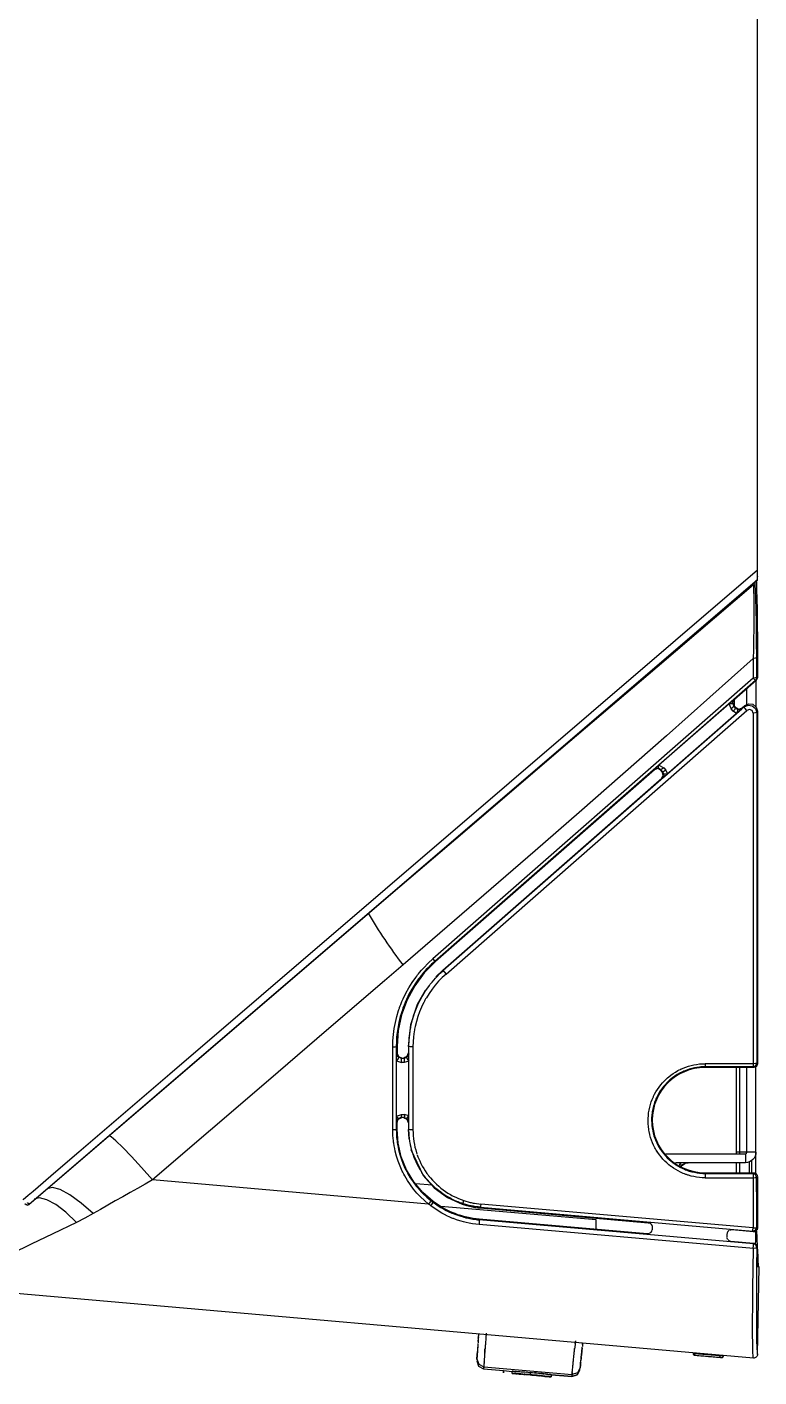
# Model space of a CAD drawing. Header units: millimetres. Extents: x 1291 to 5660, y 748 to 2981.
# Drawn here: x 2654.5 to 2752.3, y 1745.2 to 1925.6 of the extents above; entities that cross this region are included whole.
import ezdxf

# ---------------------------------------------------------------- set-up
doc = ezdxf.new("R2010")
doc.units = ezdxf.units.MM

msp = doc.modelspace()

# ---------------------------------------------------------------- linework, layer by layer
for p, q in [((2751.91, 1775.24), (2749.3, 1775.24)), ((2720.15, 1745.6), (2720.03, 1745.61))]:
    msp.add_line(p, q)
for points in [[(2752.12, 1851.75), (2752.12, 1851.75), (2752.13, 1851.75), (2752.13, 1997.82), (2752.12, 1997.83), (2752.11, 1997.84), (2744.31, 2011.36), (2744.26, 2011.45), (2744.2, 2011.54), (2744.15, 2011.63), (2744.14, 2011.65), (2744.12, 2011.68), (2744.12, 2011.7), (2744.1, 2011.72), (2744.05, 2011.81), (2744, 2011.89), (2743.98, 2011.93), (2743.95, 2011.97), (2743.94, 2011.99)], [(2654.05, 1768.87), (2653.97, 1768.94), (2654.63, 1769.49), (2655.28, 1770.05), (2658.32, 1772.66), (2661.37, 1775.28), (2673.57, 1785.73), (2685.76, 1796.18), (2718.94, 1824.62), (2752.11, 1853.06)], [(2654.53, 1768.18), (2654.71, 1768.25), (2703.42, 1810), (2752.13, 1851.75)], [(2752.12, 1851.75), (2729, 1831.92), (2705.87, 1812.1), (2680.3, 1790.18), (2654.74, 1768.27), (2654.73, 1768.26), (2654.71, 1768.25)], [(2752.11, 1838.64), (2752.02, 1838.68), (2752.02, 1842.08), (2752.01, 1842.83), (2752.01, 1843.57), (2752, 1844.29), (2752, 1845.01), (2751.99, 1845.71), (2751.98, 1845.89), (2751.98, 1846.06), (2751.98, 1846.15), (2751.98, 1846.24), (2751.98, 1846.32), (2751.98, 1846.41), (2751.97, 1846.75), (2751.96, 1847.08), (2751.95, 1847.73), (2751.93, 1848.36), (2751.92, 1848.66), (2751.91, 1848.96), (2751.9, 1849.25), (2751.89, 1849.54), (2751.89, 1849.68), (2751.87, 1849.95), (2751.86, 1850.08), (2751.85, 1850.34), (2751.84, 1850.59), (2751.83, 1850.82), (2751.81, 1851.04), (2751.8, 1851.26), (2751.78, 1851.46)], [(2751.91, 1851.55), (2752.12, 1851.73), (2752.13, 1851.73)], [(2752.13, 1851.74), (2751.96, 1851.59)], [(2752.11, 1852.2), (2752.12, 1852.15)], [(2752.02, 1841.32), (2751.87, 1841.27), (2751.55, 1841.24), (2751.55, 1838.6), (2708.7, 1801.07), (2708.9, 1800.87), (2709, 1800.78), (2751.84, 1838.31), (2751.97, 1838.47), (2752.02, 1838.68), (2751.87, 1838.62), (2751.55, 1838.6), (2751.75, 1838.39), (2751.84, 1838.31), (2751.94, 1838.26)], [(2750.71, 1835.11), (2750.71, 1837.18)], [(2751.91, 1838.24), (2751.91, 1834.8)], [(2748.96, 1835.74), (2748.33, 1835.18), (2738.94, 1826.97), (2738.35, 1826.45)], [(2749.21, 1834.67), (2749.2, 1834.6), (2749.46, 1834.44), (2749.44, 1834.24), (2749.32, 1833.87), (2748.86, 1834.19), (2748.6, 1834.48), (2748.33, 1835.19), (2748.65, 1835.22), (2748.79, 1835.28), (2748.8, 1835.4), (2748.8, 1835.42)], [(2749.01, 1834.89), (2748.95, 1834.89), (2748.79, 1835.28)], [(2748.8, 1835.43), (2748.81, 1835.47), (2748.82, 1835.51), (2748.83, 1835.53), (2748.83, 1835.54), (2748.84, 1835.55), (2748.87, 1835.61), (2748.89, 1835.66), (2748.93, 1835.7), (2748.96, 1835.75), (2749.06, 1835.74)], [(2748.99, 1835.66), (2748.99, 1834.92)], [(2750.43, 1834.94), (2750.34, 1834.75), (2710.12, 1799.51), (2710.22, 1799.35), (2710.48, 1799.05), (2750.71, 1834.29)], [(2739.43, 1825.21), (2740.11, 1825.8), (2749.32, 1833.87), (2750.05, 1834.51), (2750.04, 1834.5), (2750.03, 1834.49)], [(2751.55, 1833.91), (2751.55, 1787.06), (2745.12, 1787.06), (2745.11, 1786.77), (2745.08, 1786.65), (2745.08, 1786.55)], [(2748.86, 1834.19), (2749.12, 1834.45), (2749.2, 1834.6), (2748.95, 1834.89), (2748.86, 1834.74), (2748.6, 1834.48)], [(2749.55, 1834.41), (2749.53, 1834.41), (2749.52, 1834.42), (2749.51, 1834.42), (2749.48, 1834.42), (2749.46, 1834.44)], [(2749.61, 1834.4), (2749.56, 1834.41)], [(2749.87, 1834.42), (2749.85, 1834.41), (2749.83, 1834.41), (2749.82, 1834.41), (2749.74, 1834.4), (2749.72, 1834.4), (2749.65, 1834.4), (2749.63, 1834.4)], [(2750.01, 1834.49), (2750, 1834.48), (2749.94, 1834.45), (2749.92, 1834.44)], [(2750.06, 1834.61), (2750.05, 1834.51)], [(2752.11, 1834.2), (2752.02, 1834), (2752.02, 1787.15), (2751.87, 1787.09), (2751.55, 1787.06)], [(2709.14, 1798.69), (2710.06, 1799.58), (2739.33, 1825.21), (2739.53, 1825.62), (2739.39, 1826.06), (2739.19, 1826.29), (2738.78, 1826.5), (2738.35, 1826.35), (2709.06, 1800.71), (2707.56, 1799.19), (2706.29, 1797.48), (2705.27, 1795.6), (2704.53, 1793.6), (2704.08, 1791.51), (2703.93, 1789.38), (2703.93, 1788.45), (2704.11, 1788.03), (2704.53, 1787.85), (2704.5, 1787.81), (2704.13, 1787.93), (2704.07, 1787.76), (2703.86, 1787.45), (2704.53, 1787.22), (2704.52, 1787.62), (2704.5, 1787.81), (2704.87, 1787.81), (2704.89, 1787.62), (2704.9, 1787.22)], [(2738.35, 1826.35), (2738.35, 1826.45), (2738.4, 1826.48), (2738.42, 1826.5), (2738.5, 1826.53), (2738.56, 1826.55), (2738.57, 1826.56), (2738.8, 1826.57), (2738.83, 1826.56), (2738.89, 1826.69), (2738.94, 1826.97), (2739.6, 1826.61), (2739.86, 1826.31), (2740.11, 1825.8), (2739.76, 1825.76), (2739.59, 1825.79), (2739.59, 1825.76), (2739.6, 1825.74)], [(2738.58, 1826.56), (2738.6, 1826.56), (2738.62, 1826.56), (2738.65, 1826.57)], [(2739.6, 1826.61), (2739.34, 1826.41), (2739.19, 1826.36), (2738.83, 1826.56)], [(2739.86, 1826.31), (2739.6, 1826.11), (2739.45, 1826.06), (2739.19, 1826.36), (2739.19, 1826.29)], [(2739.59, 1825.79), (2739.45, 1826.06), (2739.39, 1826.07)], [(2739.52, 1825.34), (2739.51, 1825.31), (2739.49, 1825.28), (2739.47, 1825.25), (2739.45, 1825.23), (2739.43, 1825.21), (2739.33, 1825.21)], [(2739.56, 1825.4), (2739.55, 1825.39), (2739.54, 1825.37)], [(2739.6, 1825.72), (2739.6, 1825.7), (2739.59, 1825.53), (2739.59, 1825.51), (2739.58, 1825.47), (2739.57, 1825.44)], [(2739.6, 1825.6), (2739.6, 1825.57)], [(2705.31, 1772.5), (2705.35, 1772.42), (2705.52, 1772.13), (2705.7, 1771.83), (2706.08, 1771.27), (2706.49, 1770.72), (2706.71, 1770.46), (2706.93, 1770.2), (2707.17, 1769.95), (2707.4, 1769.7), (2707.9, 1769.23), (2708.43, 1768.79), (2708.36, 1768.62), (2708.14, 1768.31), (2707.6, 1768.77), (2707.08, 1769.26), (2706.6, 1769.78), (2706.14, 1770.31), (2705.72, 1770.88), (2705.32, 1771.46), (2705.14, 1771.76), (2704.96, 1772.07), (2704.83, 1772.31), (2704.79, 1772.39), (2704.71, 1772.55), (2704.63, 1772.71), (2704.34, 1773.36), (2704.08, 1774.02), (2703.87, 1774.69), (2703.69, 1775.37), (2703.62, 1775.72), (2703.55, 1776.07), (2703.49, 1776.43), (2703.47, 1776.6), (2703.45, 1776.78), (2703.39, 1777.49), (2703.37, 1778.21), (2703.37, 1789.3), (2703.39, 1790.13), (2703.46, 1790.95), (2703.57, 1791.77), (2703.72, 1792.58), (2703.91, 1793.39), (2704.15, 1794.19), (2704.18, 1794.29), (2704.21, 1794.38), (2704.25, 1794.48), (2704.28, 1794.58), (2704.36, 1794.78), (2704.43, 1794.97), (2704.59, 1795.36), (2704.75, 1795.74), (2705.11, 1796.49), (2705.51, 1797.21), (2705.95, 1797.92), (2706.43, 1798.6), (2706.56, 1798.77), (2706.68, 1798.94), (2706.75, 1799.02), (2706.82, 1799.1), (2706.95, 1799.26), (2707.22, 1799.59), (2707.5, 1799.9), (2708.09, 1800.5), (2708.7, 1801.07)], [(2708.99, 1800.78), (2708.98, 1800.77), (2708.97, 1800.76), (2708.97, 1800.75), (2708.94, 1800.73), (2708.92, 1800.72), (2708.89, 1800.68), (2708.85, 1800.65), (2708.77, 1800.58), (2708.7, 1800.51), (2708.55, 1800.37), (2708.4, 1800.23), (2708.12, 1799.94), (2707.84, 1799.65), (2707.57, 1799.34), (2707.3, 1799.04), (2707.24, 1798.95), (2707.18, 1798.87), (2707.11, 1798.8), (2707.05, 1798.72), (2706.93, 1798.55), (2706.8, 1798.39), (2706.34, 1797.73), (2705.92, 1797.05), (2705.53, 1796.35), (2705.18, 1795.63), (2705.02, 1795.26), (2704.87, 1794.89), (2704.8, 1794.7), (2704.73, 1794.51), (2704.6, 1794.13), (2704.48, 1793.75), (2704.37, 1793.36), (2704.26, 1792.97), (2704.17, 1792.57), (2704.02, 1791.78), (2703.92, 1790.99), (2703.88, 1790.59), (2703.86, 1790.19), (2703.84, 1789.99), (2703.84, 1789.78), (2703.83, 1789.59), (2703.83, 1778.12), (2703.84, 1778.04), (2703.84, 1777.95), (2703.84, 1777.78), (2703.86, 1777.61), (2703.88, 1777.27), (2703.91, 1776.93), (2703.93, 1776.76), (2703.96, 1776.59), (2703.97, 1776.5), (2703.98, 1776.42), (2703.99, 1776.33), (2704.01, 1776.25), (2704.07, 1775.91), (2704.15, 1775.58), (2704.31, 1774.92), (2704.52, 1774.28), (2704.76, 1773.65), (2705.04, 1773.03), (2705.11, 1772.88), (2705.19, 1772.72), (2705.23, 1772.65), (2705.27, 1772.57)], [(2709, 1800.78), (2709.06, 1800.71)], [(2712.68, 1768.38), (2712.66, 1768.39), (2712.64, 1768.39), (2712.63, 1768.4), (2712.58, 1768.41), (2712.53, 1768.43), (2712.39, 1768.48), (2712.29, 1768.52), (2712.1, 1768.59), (2711.91, 1768.67), (2711.54, 1768.84), (2711.17, 1769.02), (2710.99, 1769.12), (2710.81, 1769.22), (2710.72, 1769.27), (2710.45, 1769.43), (2710.11, 1769.65), (2709.78, 1769.89), (2709.46, 1770.13), (2709.14, 1770.39), (2708.84, 1770.67), (2708.55, 1770.95), (2708.27, 1771.24), (2708, 1771.55), (2707.93, 1771.63), (2707.87, 1771.7), (2707.8, 1771.79), (2707.62, 1772.03), (2707.49, 1772.19), (2707.26, 1772.53), (2707.05, 1772.87), (2706.84, 1773.22), (2706.66, 1773.57), (2706.48, 1773.94), (2706.32, 1774.31), (2706.24, 1774.5), (2706.17, 1774.69), (2706.1, 1774.88), (2706.07, 1774.98), (2706.04, 1775.08), (2705.92, 1775.47), (2705.81, 1775.86), (2705.75, 1776.16), (2705.73, 1776.26), (2705.69, 1776.47), (2705.66, 1776.67), (2705.6, 1777.07), (2705.56, 1777.47), (2705.54, 1777.68), (2705.54, 1777.88), (2705.53, 1777.98), (2705.52, 1789.56), (2705.53, 1789.65), (2705.53, 1789.74), (2705.54, 1789.92), (2705.54, 1790.1), (2705.57, 1790.46), (2705.6, 1790.8), (2705.64, 1791.16), (2705.7, 1791.52), (2705.73, 1791.69), (2705.76, 1791.87), (2705.79, 1792.05), (2705.83, 1792.22), (2705.99, 1792.91), (2706.2, 1793.6), (2706.44, 1794.26), (2706.71, 1794.92), (2706.86, 1795.24), (2707.02, 1795.56), (2707.19, 1795.88), (2707.28, 1796.03), (2707.37, 1796.19), (2707.75, 1796.8), (2708.17, 1797.39), (2708.27, 1797.53), (2708.38, 1797.68), (2708.5, 1797.82), (2708.61, 1797.96), (2708.84, 1798.23), (2709.08, 1798.5), (2709.33, 1798.77), (2709.58, 1799.02), (2709.71, 1799.15), (2709.85, 1799.27), (2709.92, 1799.33), (2710.05, 1799.45), (2710.07, 1799.47), (2710.08, 1799.48), (2710.09, 1799.49)], [(2710.48, 1799.05), (2709.97, 1798.58), (2709.49, 1798.08), (2709.03, 1797.56), (2708.61, 1797.02), (2708.21, 1796.45), (2707.85, 1795.87), (2707.76, 1795.72), (2707.67, 1795.57), (2707.59, 1795.41), (2707.51, 1795.26), (2707.35, 1794.95), (2707.21, 1794.64), (2706.94, 1794.01), (2706.71, 1793.36), (2706.52, 1792.71), (2706.35, 1792.04), (2706.32, 1791.87), (2706.28, 1791.7), (2706.25, 1791.53), (2706.23, 1791.35), (2706.17, 1791.02), (2706.13, 1790.68), (2706.08, 1789.99), (2706.06, 1789.3), (2706.06, 1778.21), (2706.07, 1777.82), (2706.09, 1777.43), (2706.13, 1777.05), (2706.18, 1776.67), (2706.25, 1776.29), (2706.33, 1775.91), (2706.43, 1775.54), (2706.54, 1775.16), (2706.57, 1775.07), (2706.6, 1774.98)], [(2710.12, 1799.51), (2710.06, 1799.58)], [(2707.68, 1796.85), (2706.64, 1794.98), (2705.74, 1792.25), (2705.44, 1789.38)], [(2703.37, 1789.3), (2703.69, 1789.33), (2703.83, 1789.38), (2703.93, 1789.38)], [(2703.86, 1788.38), (2703.93, 1788.45)], [(2703.86, 1788.36), (2703.86, 1788.35)], [(2703.86, 1788.34), (2703.87, 1788.33), (2703.87, 1788.3), (2703.88, 1788.27), (2703.89, 1788.24)], [(2703.91, 1788.19), (2703.93, 1788.16), (2703.94, 1788.13), (2703.96, 1788.1), (2703.97, 1788.09), (2703.98, 1788.08)], [(2704, 1788.05), (2704.03, 1788.02), (2704.07, 1787.98), (2704.09, 1787.96)], [(2705.44, 1788.46), (2705.26, 1788.03), (2704.83, 1787.85), (2704.87, 1787.81), (2705.2, 1787.91), (2705.29, 1787.74), (2705.5, 1787.4), (2704.9, 1787.22), (2704.53, 1787.22)], [(2706.06, 1789.3), (2705.69, 1789.32), (2705.52, 1789.38), (2705.43, 1789.38)], [(2704.1, 1787.95), (2704.11, 1787.95)], [(2738.74, 1775.28), (2738.59, 1775.52), (2738.49, 1775.67), (2738.4, 1775.84), (2738.24, 1776.17), (2738.09, 1776.51), (2737.95, 1776.85), (2737.83, 1777.2), (2737.78, 1777.38), (2737.73, 1777.56), (2737.71, 1777.65), (2737.69, 1777.74), (2737.67, 1777.83), (2737.65, 1777.92), (2737.59, 1778.29), (2737.54, 1778.66), (2737.51, 1779.02), (2737.5, 1779.39), (2737.51, 1779.76), (2737.53, 1780.13), (2737.54, 1780.23), (2737.55, 1780.32), (2737.56, 1780.41), (2737.57, 1780.51), (2737.6, 1780.69), (2737.63, 1780.87), (2737.71, 1781.24), (2737.81, 1781.6), (2737.92, 1781.95), (2738.05, 1782.3), (2738.13, 1782.47), (2738.2, 1782.64), (2738.24, 1782.73), (2738.28, 1782.81), (2738.33, 1782.9), (2738.37, 1782.98), (2738.55, 1783.31), (2738.75, 1783.63), (2738.96, 1783.93), (2739.19, 1784.23), (2739.43, 1784.52), (2739.69, 1784.79), (2739.96, 1785.06), (2740.1, 1785.18), (2740.25, 1785.3), (2740.54, 1785.54), (2740.85, 1785.75), (2741.16, 1785.95), (2741.49, 1786.15), (2741.66, 1786.23), (2741.83, 1786.31), (2741.92, 1786.36), (2742, 1786.4), (2742.09, 1786.44), (2742.18, 1786.47), (2742.53, 1786.61), (2742.88, 1786.73), (2743.25, 1786.83), (2743.61, 1786.91), (2743.98, 1786.98), (2744.36, 1787.03), (2744.55, 1787.04), (2744.74, 1787.05), (2744.93, 1787.06), (2745.12, 1787.06)], [(2751.56, 1787.06), (2751.54, 1786.77), (2751.52, 1786.65), (2744.82, 1786.64), (2744.73, 1786.64), (2744.56, 1786.63), (2744.38, 1786.61), (2744.02, 1786.57), (2743.68, 1786.51), (2743.33, 1786.43), (2743, 1786.34), (2742.66, 1786.22), (2742.33, 1786.09), (2742.25, 1786.06), (2742.17, 1786.02), (2742.09, 1785.99), (2742.01, 1785.95), (2741.69, 1785.79), (2741.39, 1785.61), (2741.09, 1785.42), (2740.81, 1785.22), (2740.53, 1785), (2740.4, 1784.89), (2740.26, 1784.77), (2740.2, 1784.71), (2740.01, 1784.52), (2739.77, 1784.26), (2739.54, 1784), (2739.33, 1783.72), (2739.13, 1783.43), (2738.95, 1783.13), (2738.78, 1782.83), (2738.66, 1782.59), (2738.62, 1782.51), (2738.55, 1782.35), (2738.48, 1782.19), (2738.36, 1781.86), (2738.25, 1781.53), (2738.17, 1781.2), (2738.09, 1780.86), (2738.06, 1780.69), (2738.04, 1780.52), (2738.02, 1780.43), (2738, 1780.17), (2737.97, 1779.82), (2737.96, 1779.48), (2737.98, 1779.13), (2738.01, 1778.79), (2738.05, 1778.45), (2738.11, 1778.11), (2738.13, 1778.02), (2738.17, 1777.85), (2738.23, 1777.6), (2738.28, 1777.43), (2738.39, 1777.1), (2738.52, 1776.78), (2738.66, 1776.47), (2738.82, 1776.16), (2738.9, 1776.01), (2738.99, 1775.86)], [(2744.95, 1786.65), (2744.91, 1786.64)], [(2749.71, 1786.55), (2749.71, 1775.24), (2749.71, 1775.14), (2749.7, 1775.04)], [(2750.71, 1775.24), (2750.71, 1786.55)], [(2751.62, 1786.55), (2751.52, 1786.65), (2751.87, 1786.79), (2752.02, 1787.14)], [(2751.91, 1772.39), (2751.91, 1786.65)], [(2752.02, 1787.15), (2752.11, 1787.05)], [(2739.76, 1784.86), (2739.82, 1784.92)], [(2740.13, 1784.65), (2740.07, 1784.58)], [(2738.74, 1782.75), (2738.7, 1782.67)], [(2704.51, 1780.28), (2704.49, 1780), (2704.48, 1779.87), (2704.12, 1779.76), (2704.04, 1779.85), (2703.86, 1780.07), (2704.51, 1780.28), (2704.92, 1780.28)], [(2703.87, 1779.34), (2703.86, 1779.32)], [(2703.86, 1779.29), (2703.93, 1779.22)], [(2703.91, 1779.5), (2703.87, 1779.38), (2703.87, 1779.35)], [(2703.9, 1779.47), (2703.89, 1779.44), (2703.88, 1779.41)], [(2737.54, 1764.34), (2737.51, 1764.33), (2737.48, 1764.33), (2737.42, 1764.32), (2737.36, 1764.33), (2714.93, 1766.29), (2714.51, 1766.33), (2714.09, 1766.39), (2713.69, 1766.46), (2713.28, 1766.55), (2712.88, 1766.65), (2712.48, 1766.76), (2712.28, 1766.83), (2712.08, 1766.89), (2711.98, 1766.92), (2711.88, 1766.96), (2711.79, 1766.99), (2711.69, 1767.03), (2711.3, 1767.19), (2710.92, 1767.35), (2710.73, 1767.44), (2710.55, 1767.53), (2710.46, 1767.58), (2710.36, 1767.63), (2710.27, 1767.68), (2710.18, 1767.73), (2709.47, 1768.15), (2708.78, 1768.63), (2707.38, 1769.86), (2706.18, 1771.29), (2705.21, 1772.88), (2704.5, 1774.61), (2704.08, 1776.43), (2703.93, 1778.29), (2703.93, 1779.22), (2704.1, 1779.65), (2704.52, 1779.82)], [(2703.98, 1779.62), (2703.96, 1779.59), (2703.94, 1779.56), (2703.93, 1779.53)], [(2704.12, 1779.76), (2704.11, 1779.74), (2704.09, 1779.73), (2704.08, 1779.72), (2704.06, 1779.7), (2704.03, 1779.68), (2704, 1779.65)], [(2704.84, 1779.82), (2704.89, 1779.87), (2705.21, 1779.78), (2705.32, 1779.87), (2705.5, 1780.12), (2704.92, 1780.28), (2704.91, 1780), (2704.89, 1779.87), (2704.48, 1779.87), (2704.53, 1779.82)], [(2704.84, 1779.82), (2705.26, 1779.64), (2705.44, 1779.22)], [(2705.24, 1779.75), (2705.21, 1779.78)], [(2705.38, 1779.62), (2705.37, 1779.63), (2705.35, 1779.65), (2705.34, 1779.67), (2705.32, 1779.68), (2705.31, 1779.7), (2705.3, 1779.7), (2705.29, 1779.72)], [(2705.47, 1779.46), (2705.46, 1779.48), (2705.44, 1779.51), (2705.43, 1779.54), (2705.41, 1779.57), (2705.39, 1779.61)], [(2705.5, 1779.29), (2705.43, 1779.22)], [(2705.5, 1779.34), (2705.5, 1779.35), (2705.49, 1779.39), (2705.48, 1779.41), (2705.48, 1779.43)], [(2738.02, 1780.34), (2738.01, 1780.26)], [(2703.93, 1778.29), (2703.83, 1778.29), (2703.69, 1778.24), (2703.37, 1778.21)], [(2706.06, 1778.21), (2705.69, 1778.23), (2705.52, 1778.29), (2705.43, 1778.29)], [(2705.44, 1778.29), (2705.51, 1777.01)], [(2705.53, 1778.09), (2705.52, 1778.14)], [(2705.78, 1775.61), (2707.43, 1772.12), (2708.89, 1770.49), (2710.66, 1769.2), (2712.65, 1768.29), (2713.24, 1768.11), (2713.84, 1767.97), (2714.14, 1767.91), (2714.45, 1767.86), (2714.75, 1767.82), (2715.06, 1767.79), (2737.5, 1765.82), (2737.54, 1765.82), (2737.57, 1765.82), (2737.59, 1765.81), (2737.62, 1765.8), (2737.68, 1765.78), (2737.76, 1765.74)], [(2745.08, 1772.5), (2745.08, 1772.41), (2745.11, 1772.22), (2745.12, 1771.82), (2744.74, 1771.83), (2744.37, 1771.86), (2743.99, 1771.91), (2743.62, 1771.97), (2743.26, 1772.05), (2742.9, 1772.15), (2742.81, 1772.18), (2742.63, 1772.24), (2742.54, 1772.27), (2742.36, 1772.34), (2742.19, 1772.41), (2741.85, 1772.56), (2741.52, 1772.73), (2741.19, 1772.91), (2740.88, 1773.11), (2740.72, 1773.22), (2740.57, 1773.33), (2740.5, 1773.38), (2740.28, 1773.56), (2740, 1773.8), (2739.73, 1774.06), (2739.47, 1774.32), (2739.23, 1774.61), (2739, 1774.9), (2738.79, 1775.2), (2738.64, 1775.43)], [(2738.99, 1775.86), (2739.12, 1775.64), (2739.18, 1775.56), (2739.37, 1775.28), (2739.58, 1775.01), (2739.81, 1774.75), (2740.05, 1774.5), (2740.3, 1774.26), (2740.57, 1774.03), (2740.77, 1773.86), (2740.84, 1773.81), (2740.98, 1773.71), (2741.12, 1773.61), (2741.42, 1773.43), (2741.72, 1773.26), (2742.03, 1773.1), (2742.35, 1772.96), (2742.51, 1772.89), (2742.67, 1772.83), (2743.01, 1772.72), (2743.35, 1772.63), (2743.69, 1772.55), (2744.04, 1772.49), (2744.38, 1772.45), (2744.56, 1772.43), (2744.74, 1772.42), (2744.82, 1772.41), (2751.52, 1772.41), (2751.54, 1772.22), (2751.55, 1771.82), (2751.87, 1771.85), (2752.01, 1771.9), (2751.87, 1772.26), (2751.52, 1772.41), (2751.54, 1772.43), (2751.57, 1772.46), (2751.59, 1772.48), (2751.6, 1772.5)], [(2739.03, 1775.78), (2739.08, 1775.71)], [(2706.64, 1774.89), (2706.73, 1774.61), (2706.81, 1774.43), (2706.96, 1774.08), (2707.13, 1773.73), (2707.31, 1773.39), (2707.5, 1773.05), (2707.71, 1772.73), (2707.93, 1772.41), (2708.04, 1772.25), (2708.16, 1772.1), (2708.22, 1772.02), (2708.28, 1771.95), (2708.34, 1771.87), (2708.4, 1771.8), (2708.66, 1771.5), (2708.93, 1771.22), (2709.21, 1770.95), (2709.5, 1770.7), (2709.79, 1770.45), (2710.1, 1770.21), (2710.42, 1769.99), (2710.74, 1769.77), (2710.83, 1769.72), (2711, 1769.62), (2711.08, 1769.57), (2711.25, 1769.47), (2711.43, 1769.38), (2711.78, 1769.21), (2712.13, 1769.05), (2712.5, 1768.9), (2712.87, 1768.77)], [(2739.81, 1775.04), (2750.51, 1775.04), (2750.51, 1773.84)], [(2740.63, 1773.97), (2740.7, 1773.92)], [(2741.96, 1773.84), (2741.79, 1773.75), (2741.66, 1773.51), (2742.22, 1773.66), (2742.42, 1773.71)], [(2749.3, 1772.5), (2749.3, 1773.84)], [(2749.71, 1773.84), (2749.71, 1772.5)], [(2751.07, 1772.5), (2751.07, 1773.96)], [(2751.31, 1774.09), (2751.31, 1772.5)], [(2704.91, 1772.15), (2704.87, 1772.23)], [(2745.12, 1771.82), (2751.55, 1771.82), (2751.55, 1768.08), (2751.55, 1766.1), (2751.55, 1765.12), (2715.14, 1768.3), (2715.1, 1768.01), (2715.07, 1767.89), (2715.03, 1767.89), (2714.95, 1767.9), (2714.91, 1767.9), (2714.84, 1767.91), (2714.76, 1767.92), (2714.61, 1767.94), (2714.31, 1767.98), (2714.16, 1768.01), (2714.01, 1768.04), (2713.86, 1768.07), (2713.56, 1768.13), (2713.41, 1768.17), (2713.26, 1768.21), (2713.12, 1768.25), (2712.97, 1768.29), (2712.9, 1768.31), (2712.83, 1768.33), (2712.79, 1768.34), (2712.75, 1768.36), (2712.72, 1768.37)], [(2742.84, 1772.77), (2742.92, 1772.75)], [(2744.95, 1772.41), (2745, 1772.41)], [(2751.58, 1764.6), (2751.53, 1764.65), (2751.48, 1764.7), (2751.85, 1764.83), (2752.02, 1765.2), (2752.02, 1768.94), (2752.01, 1770.92), (2752.01, 1771.9)], [(2751.96, 1772.35), (2752, 1772.31), (2752.02, 1772.27), (2752.04, 1772.25), (2752.07, 1772.19), (2752.08, 1772.17)], [(2752.04, 1771.92), (2752.06, 1771.95), (2752.11, 1772)], [(2752.11, 1771.99), (2752.11, 1771.04), (2752.11, 1768.07), (2752.11, 1765.09), (2752.11, 1765.03), (2752.1, 1764.96), (2752.09, 1764.93), (2752.08, 1764.9), (2752.06, 1764.87)], [(2752.09, 1772.12), (2752.1, 1772.09), (2752.11, 1772.05)], [(2752.11, 1771.92), (2752.11, 1771.91)], [(2706.42, 1771.06), (2708.69, 1770.86)], [(2752.11, 1771.15), (2752.11, 1771.13)], [(2654.67, 1768.22), (2654.66, 1768.22), (2654.62, 1768.19), (2654.56, 1768.18), (2654.51, 1768.18), (2654.46, 1768.18), (2654.43, 1768.19), (2654.41, 1768.19), (2654.35, 1768.22), (2654.21, 1768.31), (2654.17, 1768.33), (2654.17, 1768.34), (2654.16, 1768.34), (2654.18, 1768.33), (2654.2, 1768.32), (2654.21, 1768.31), (2654.22, 1768.31)], [(2654.34, 1768.23), (2654.35, 1768.23), (2654.36, 1768.24), (2654.37, 1768.25), (2654.56, 1768.2), (2654.74, 1768.27), (2654.74, 1768.27), (2654.73, 1768.29)], [(2654.5, 1768.5), (2654.47, 1768.52)], [(2654.55, 1768.45), (2654.52, 1768.48)], [(2654.7, 1768.32), (2654.7, 1768.32), (2654.58, 1768.43)], [(2654.61, 1768.4), (2654.6, 1768.41), (2654.59, 1768.42)], [(2654.66, 1768.36), (2654.62, 1768.39)], [(2654.72, 1768.3), (2654.71, 1768.3)], [(2663.31, 1767.03), (2662.2, 1766.42), (2661.06, 1765.85), (2659.64, 1767.21), (2658.3, 1768.24), (2657.11, 1768.89), (2656.14, 1769.14), (2655.44, 1768.96)], [(2708.43, 1768.79), (2708.58, 1768.67), (2708.73, 1768.56), (2708.79, 1768.63)], [(2708.46, 1768.07), (2708.67, 1768.38), (2708.73, 1768.56), (2708.75, 1768.55), (2708.75, 1768.54)], [(2708.76, 1768.53), (2708.77, 1768.52), (2708.8, 1768.51), (2708.82, 1768.49), (2708.86, 1768.46), (2708.9, 1768.43), (2708.99, 1768.37), (2709.07, 1768.31), (2709.24, 1768.19), (2709.42, 1768.08), (2709.77, 1767.86), (2710.13, 1767.65), (2710.5, 1767.46), (2710.87, 1767.28), (2711.25, 1767.11), (2711.35, 1767.07), (2711.45, 1767.03), (2711.55, 1766.99), (2711.65, 1766.96), (2712.04, 1766.81), (2712.44, 1766.69), (2712.64, 1766.63), (2712.85, 1766.57), (2712.94, 1766.54), (2713.05, 1766.52), (2713.15, 1766.49), (2713.25, 1766.47), (2713.66, 1766.38), (2714.08, 1766.31), (2714.29, 1766.28), (2714.5, 1766.25), (2714.6, 1766.24), (2714.71, 1766.22), (2714.76, 1766.22), (2714.82, 1766.22), (2714.84, 1766.21), (2714.86, 1766.21), (2714.89, 1766.21), (2714.9, 1766.21)], [(2710.63, 1769.32), (2710.54, 1769.38)], [(2712.66, 1768.29), (2712.68, 1768.38), (2712.76, 1768.49), (2712.87, 1768.77), (2713.15, 1768.68), (2713.43, 1768.6), (2713.56, 1768.57), (2713.71, 1768.53), (2713.85, 1768.5), (2713.99, 1768.47), (2714.13, 1768.44), (2714.28, 1768.41), (2714.56, 1768.37), (2714.85, 1768.33), (2715.14, 1768.3)], [(2730.54, 1764.93), (2730.57, 1766.18), (2709.77, 1768)], [(2715.06, 1767.79), (2715.07, 1767.89), (2751.48, 1764.7), (2751.51, 1764.83), (2751.56, 1765.12), (2751.88, 1765.14), (2752.02, 1765.2), (2752.05, 1765.17), (2752.07, 1765.14), (2752.09, 1765.12), (2752.11, 1765.09)], [(2661.06, 1765.85), (2657.92, 1764.34), (2655.02, 1762.93), (2652.4, 1761.65), (2650.09, 1760.51), (2648.11, 1759.52), (2646.48, 1758.69), (2645.23, 1758.03), (2644.36, 1757.56), (2643.89, 1757.26), (2643.82, 1757.16)], [(2714.91, 1766.21), (2714.93, 1765.99), (2714.9, 1765.56)], [(2752.11, 1762.35), (2752.05, 1762.52), (2752.04, 1762.49), (2751.9, 1762.4), (2751.56, 1762.36), (2751.6, 1762.79), (2751.58, 1763), (2714.91, 1766.21), (2714.93, 1766.29)], [(2737.78, 1765.73), (2737.8, 1765.72), (2737.82, 1765.7), (2737.83, 1765.69), (2737.87, 1765.65), (2737.91, 1765.61), (2737.92, 1765.6), (2737.93, 1765.59), (2737.94, 1765.58), (2737.95, 1765.56), (2737.96, 1765.54), (2737.98, 1765.51), (2738, 1765.46), (2738.02, 1765.4), (2738.03, 1765.38), (2738.04, 1765.32), (2738.05, 1765.29), (2738.05, 1765.17), (2738.03, 1765.02), (2738.02, 1764.87), (2738.01, 1764.82), (2738, 1764.76)], [(2737.98, 1764.71), (2737.96, 1764.68), (2737.95, 1764.65), (2737.92, 1764.6), (2737.89, 1764.55)], [(2748.31, 1764.75), (2748.3, 1764.74), (2748.28, 1764.73), (2748.25, 1764.71), (2748.21, 1764.67), (2748.17, 1764.63), (2748.14, 1764.58), (2748.11, 1764.53)], [(2748.35, 1764.78), (2748.34, 1764.77), (2748.32, 1764.76)], [(2748.48, 1764.83), (2748.47, 1764.83), (2748.46, 1764.82), (2748.4, 1764.8)], [(2748.54, 1764.84), (2748.51, 1764.84)], [(2751.8, 1764.63), (2751.78, 1764.62), (2751.75, 1764.61), (2751.71, 1764.6), (2751.68, 1764.6), (2751.64, 1764.6), (2751.61, 1764.59), (2751.57, 1764.6), (2748.69, 1764.85), (2748.63, 1764.85), (2748.57, 1764.85)], [(2751.88, 1764.67), (2751.84, 1764.65), (2751.83, 1764.64), (2751.82, 1764.63)], [(2752.05, 1764.84), (2752.01, 1764.78), (2751.96, 1764.73), (2751.95, 1764.72), (2751.93, 1764.71), (2751.92, 1764.69)], [(2751.96, 1764.96), (2751.98, 1764.68), (2752.02, 1763.9), (2752.09, 1762.45)], [(2737.65, 1764.38), (2737.6, 1764.35)], [(2737.76, 1764.43), (2737.73, 1764.42), (2737.7, 1764.4)], [(2737.87, 1764.53), (2737.85, 1764.51), (2737.83, 1764.49), (2737.81, 1764.47), (2737.78, 1764.45)], [(2748.1, 1764.5), (2748.09, 1764.47), (2748.07, 1764.45), (2748.07, 1764.42), (2748.05, 1764.36), (2748.04, 1764.3), (2748.03, 1764.15), (2748.02, 1763.99), (2748.02, 1763.94), (2748.02, 1763.88)], [(2748.03, 1763.85), (2748.03, 1763.82)], [(2748.04, 1763.79), (2748.04, 1763.76), (2748.07, 1763.71), (2748.09, 1763.66), (2748.11, 1763.63)], [(2748.14, 1763.58), (2748.16, 1763.56), (2748.2, 1763.52), (2748.24, 1763.48), (2748.27, 1763.46), (2748.29, 1763.44), (2748.32, 1763.43), (2748.34, 1763.41), (2748.4, 1763.39), (2748.46, 1763.37)], [(2748.51, 1763.36), (2748.54, 1763.35), (2748.57, 1763.34), (2751.61, 1763.08), (2751.67, 1763.07), (2751.71, 1763.06), (2751.74, 1763.06), (2751.76, 1763.04), (2751.78, 1763.04), (2751.79, 1763.03), (2751.8, 1763.03)], [(2752.04, 1762.49), (2751.91, 1762.84), (2751.58, 1763), (2751.62, 1763.08)], [(2751.81, 1763.02), (2751.85, 1763), (2751.89, 1762.97)], [(2752.02, 1763.9), (2751.91, 1763.9)], [(2751.91, 1762.95), (2751.95, 1762.91)], [(2751.96, 1762.89), (2751.98, 1762.88), (2752.01, 1762.83)], [(2752.02, 1762.81), (2752.04, 1762.77), (2752.05, 1762.72), (2752.06, 1762.7), (2752.06, 1762.67)], [(2752.07, 1762.64), (2752.07, 1762.62), (2752.07, 1762.57), (2752.07, 1762.52), (2752.04, 1762.49), (2752.01, 1759.87), (2751.99, 1757.41), (2751.98, 1755.16), (2751.98, 1753.17), (2751.99, 1751.47), (2752.01, 1750.1), (2752.04, 1749.09), (2752.07, 1748.46), (2752.12, 1748.22), (2752.33, 1759.93), (2752.11, 1759.93), (2752.11, 1759.94), (2752.11, 1759.97), (2752.1, 1760.25), (2752.09, 1760.36), (2752.09, 1760.63), (2752.09, 1760.7), (2752.09, 1760.95), (2752.09, 1761.13), (2752.09, 1761.51), (2752.1, 1761.72), (2752.1, 1761.94), (2752.11, 1762.35), (2752.1, 1762.4), (2752.1, 1762.44), (2752.08, 1762.51)], [(2752.08, 1762.51), (2752.07, 1762.55)], [(2752.11, 1762.28), (2752.17, 1760.99)], [(2752.1, 1760.11), (2752.1, 1760.13)], [(2752.11, 1760.01), (2752.1, 1760.08)], [(2752.17, 1760.94), (2752.19, 1760.62), (2752.21, 1760.25), (2752.23, 1759.93)], [(2751.58, 1747.73), (2751.57, 1747.73), (2643.82, 1757.15)], [(2714.79, 1750.19), (2714.78, 1750.03), (2714.77, 1749.93), (2714.77, 1749.88), (2714.76, 1749.83), (2714.76, 1749.78), (2714.76, 1749.74)], [(2714.81, 1750.5), (2714.8, 1750.37), (2714.8, 1750.31), (2714.79, 1750.25)], [(2714.8, 1750.37), (2714.81, 1750.5), (2714.82, 1750.63)], [(2714.83, 1750.73), (2714.82, 1750.69), (2714.82, 1750.66)], [(2714.82, 1750.66), (2714.82, 1750.69)], [(2714.85, 1750.94), (2714.84, 1750.9), (2714.84, 1750.83), (2714.83, 1750.76)], [(2715.82, 1750.65), (2715.82, 1750.57), (2715.82, 1750.5), (2715.81, 1750.41), (2715.8, 1750.26), (2715.79, 1750.11), (2715.77, 1749.96), (2715.75, 1749.67)], [(2715.81, 1750.5), (2715.81, 1750.41), (2715.8, 1750.26), (2715.79, 1750.11)], [(2715.85, 1750.93), (2715.82, 1750.65), (2715.82, 1750.57)], [(2715.84, 1750.81), (2715.83, 1750.73)], [(2715.84, 1750.89), (2715.84, 1750.81)], [(2715.86, 1751.05), (2715.85, 1751.01), (2715.85, 1750.97), (2715.85, 1750.93)], [(2714.73, 1749.34), (2714.73, 1749.3), (2714.72, 1749.27), (2714.72, 1749.2), (2714.71, 1749.13), (2714.71, 1749.01), (2714.7, 1748.9), (2714.69, 1748.79), (2714.69, 1748.69), (2714.67, 1748.54), (2714.67, 1748.5), (2714.67, 1748.42), (2714.66, 1748.34), (2714.66, 1748.3), (2714.65, 1748.26)], [(2714.66, 1748.34), (2714.67, 1748.42), (2714.67, 1748.5), (2714.67, 1748.54), (2714.68, 1748.59)], [(2714.75, 1749.69), (2714.75, 1749.65), (2714.75, 1749.61), (2714.74, 1749.49), (2714.73, 1749.41), (2714.72, 1749.26), (2714.72, 1749.13), (2714.71, 1749.01), (2714.7, 1748.89), (2714.69, 1748.79), (2714.68, 1748.69), (2714.68, 1748.64)], [(2714.68, 1748.64), (2714.68, 1748.59)], [(2714.73, 1749.41), (2714.73, 1749.37)], [(2714.75, 1749.61), (2714.75, 1749.57), (2714.74, 1749.49)], [(2714.77, 1749.88), (2714.77, 1749.93)], [(2714.78, 1750.03), (2714.79, 1750.13)], [(2715.65, 1748.35), (2715.66, 1748.39), (2715.66, 1748.43)], [(2715.65, 1748.39), (2715.65, 1748.35)], [(2715.66, 1748.47), (2715.67, 1748.65), (2715.69, 1748.85), (2715.7, 1749.01), (2715.7, 1748.96)], [(2715.7, 1748.9), (2715.69, 1748.85), (2715.67, 1748.65), (2715.66, 1748.48)], [(2715.74, 1749.54), (2715.73, 1749.41), (2715.72, 1749.29), (2715.71, 1749.17), (2715.71, 1749.06), (2715.69, 1748.9)], [(2715.71, 1749.18), (2715.7, 1749.06)], [(2715.75, 1749.64), (2715.74, 1749.61), (2715.74, 1749.57), (2715.74, 1749.54), (2715.73, 1749.41), (2715.72, 1749.29)], [(2715.75, 1749.61), (2715.74, 1749.57)], [(2715.75, 1749.75), (2715.75, 1749.68)], [(2715.76, 1749.82), (2715.76, 1749.74)], [(2727.59, 1748.08), (2727.61, 1748.25), (2727.63, 1748.5), (2727.65, 1748.64), (2727.66, 1748.78), (2727.66, 1748.81)], [(2727.62, 1748.38), (2727.63, 1748.51), (2727.64, 1748.64), (2727.66, 1748.78), (2727.67, 1748.89)], [(2727.78, 1750.01), (2727.78, 1750), (2727.78, 1749.97), (2727.77, 1749.95), (2727.77, 1749.93), (2727.77, 1749.89), (2727.76, 1749.85), (2727.76, 1749.77), (2727.75, 1749.69), (2727.73, 1749.53), (2727.67, 1748.92), (2727.68, 1749), (2727.69, 1749.07), (2727.68, 1749)], [(2727.75, 1749.69), (2727.75, 1749.77), (2727.76, 1749.85)], [(2727.77, 1749.98), (2727.78, 1749.99)], [(2727.77, 1749.89), (2727.77, 1749.93)], [(2728.58, 1748.02), (2728.6, 1748.2), (2728.6, 1748.28), (2728.63, 1748.48), (2728.64, 1748.62), (2728.65, 1748.67), (2728.65, 1748.72), (2728.66, 1748.82)], [(2728.63, 1748.44), (2728.62, 1748.4), (2728.61, 1748.28), (2728.6, 1748.2), (2728.59, 1748.13), (2728.58, 1748.06), (2728.59, 1748.13)], [(2728.62, 1748.36), (2728.63, 1748.53)], [(2728.68, 1749.04), (2728.68, 1748.98), (2728.67, 1748.92), (2728.66, 1748.82), (2728.65, 1748.71), (2728.64, 1748.57), (2728.63, 1748.53)], [(2728.67, 1748.92), (2728.68, 1748.98), (2728.68, 1749.04), (2728.69, 1749.09), (2728.7, 1749.16), (2728.7, 1749.17), (2728.7, 1749.19)], [(2728.7, 1749.22), (2728.71, 1749.25)], [(2728.71, 1749.29), (2728.71, 1749.25), (2728.71, 1749.22)], [(2728.75, 1749.62), (2728.72, 1749.35)], [(2728.74, 1749.52), (2728.74, 1749.55), (2728.75, 1749.69), (2728.75, 1749.62)], [(2747.19, 1747.81), (2747.13, 1747.87), (2747.11, 1748.01), (2743.67, 1748.31), (2743.67, 1748.42)], [(2714.6, 1747.36), (2714.83, 1746.64), (2715.51, 1746.29), (2718.17, 1746.06), (2719.32, 1745.95)], [(2714.65, 1748.23), (2714.65, 1748.19), (2714.64, 1748.06), (2714.63, 1747.95), (2714.63, 1747.85), (2714.62, 1747.77), (2714.61, 1747.7), (2714.61, 1747.64), (2714.61, 1747.7)], [(2714.85, 1746.92), (2714.61, 1747.64), (2714.85, 1746.92), (2715.53, 1746.57), (2715.52, 1746.55)], [(2714.62, 1747.77), (2714.62, 1747.85), (2714.63, 1747.95), (2714.64, 1748.06), (2714.65, 1748.19), (2714.65, 1748.23), (2714.65, 1748.26), (2714.66, 1748.29)], [(2715.56, 1747.09), (2715.56, 1747.02), (2715.55, 1746.95), (2715.55, 1746.83), (2715.54, 1746.73), (2715.53, 1746.68), (2715.51, 1746.35), (2715.51, 1746.31), (2715.51, 1746.29)], [(2715.52, 1746.57), (2727.33, 1745.54)], [(2715.52, 1746.52), (2715.52, 1746.54)], [(2715.57, 1747.17), (2715.57, 1747.21), (2715.57, 1747.17), (2715.56, 1747.13), (2715.56, 1747.09), (2715.56, 1747.02), (2715.55, 1746.95), (2715.55, 1746.83), (2715.54, 1746.73), (2715.53, 1746.69), (2715.53, 1746.65), (2715.53, 1746.63)], [(2715.65, 1748.31), (2715.64, 1748.23), (2715.64, 1748.16), (2715.63, 1748.02), (2715.62, 1747.88), (2715.61, 1747.76), (2715.6, 1747.65), (2715.59, 1747.44), (2715.57, 1747.25)], [(2727.39, 1746.13), (2727.4, 1746.22), (2727.42, 1746.4), (2727.44, 1746.61), (2727.45, 1746.72), (2727.46, 1746.85), (2727.48, 1746.98), (2727.49, 1747.12), (2727.5, 1747.19)], [(2727.42, 1746.4), (2727.44, 1746.61), (2727.45, 1746.72), (2727.47, 1746.85), (2727.48, 1746.98), (2727.49, 1747.12)], [(2727.49, 1747.16), (2727.5, 1747.2)], [(2727.5, 1747.23), (2727.51, 1747.36), (2727.53, 1747.44)], [(2727.51, 1747.28), (2727.52, 1747.36), (2727.53, 1747.44), (2727.54, 1747.62), (2727.56, 1747.81), (2727.57, 1747.92), (2727.58, 1748.02)], [(2727.58, 1748.05), (2727.59, 1748.08), (2727.59, 1748.11)], [(2727.6, 1748.14), (2727.6, 1748.2)], [(2728.45, 1746.8), (2728.45, 1746.74), (2728.44, 1746.65), (2728.43, 1746.56), (2728.42, 1746.49), (2728.41, 1746.43)], [(2728.42, 1746.49), (2728.42, 1746.56), (2728.44, 1746.65), (2728.44, 1746.74), (2728.45, 1746.8), (2728.46, 1746.86), (2728.46, 1746.92), (2728.47, 1746.98), (2728.48, 1747.13), (2728.5, 1747.29), (2728.51, 1747.33), (2728.52, 1747.43), (2728.53, 1747.48), (2728.53, 1747.58), (2728.54, 1747.69), (2728.56, 1747.8), (2728.57, 1747.92), (2728.57, 1747.95), (2728.57, 1747.99)], [(2728.49, 1747.12), (2728.47, 1746.98), (2728.46, 1746.92), (2728.46, 1746.85)], [(2728.51, 1747.33), (2728.5, 1747.29)], [(2728.57, 1747.92), (2728.56, 1747.8), (2728.55, 1747.68), (2728.53, 1747.58), (2728.52, 1747.48), (2728.52, 1747.43), (2728.51, 1747.38)], [(2743.76, 1748.11), (2743.69, 1748.17), (2743.67, 1748.31), (2743.52, 1748.31)], [(2747.56, 1747.99), (2747.41, 1747.99), (2747.11, 1748.01), (2747.11, 1748.12)], [(2715.51, 1746.31), (2715.51, 1746.35)], [(2715.52, 1746.47), (2715.52, 1746.44)], [(2718.18, 1746.06), (2718.15, 1745.75), (2718.15, 1745.76), (2718.16, 1745.83), (2718.18, 1746.06)], [(2718.16, 1745.91), (2718.17, 1745.98)], [(2719.31, 1745.67), (2719.32, 1745.9), (2719.33, 1745.97), (2719.35, 1745.97)], [(2719.31, 1745.75), (2719.32, 1745.9)], [(2719.76, 1745.65), (2719.63, 1745.65), (2719.51, 1745.66), (2719.41, 1745.67), (2719.31, 1745.67), (2719.32, 1745.82)], [(2719.99, 1745.61), (2719.9, 1745.61), (2719.82, 1745.62), (2719.31, 1745.67), (2719.41, 1745.66), (2719.51, 1745.66)], [(2719.31, 1745.67), (2719.57, 1745.65)], [(2719.35, 1745.97), (2719.33, 1745.97)], [(2719.4, 1745.97), (2719.43, 1745.97), (2719.54, 1745.96)], [(2719.48, 1745.96), (2719.43, 1745.97)], [(2719.48, 1745.97), (2719.53, 1745.96), (2719.65, 1745.95), (2719.77, 1745.95), (2720.05, 1745.93)], [(2719.63, 1745.65), (2719.76, 1745.65)], [(2719.84, 1745.94), (2719.78, 1745.95)], [(2719.96, 1745.64), (2719.92, 1745.64), (2719.89, 1745.64), (2719.82, 1745.65)], [(2719.82, 1745.64), (2719.89, 1745.64), (2719.93, 1745.64)], [(2719.84, 1745.95), (2719.91, 1745.94)], [(2719.95, 1745.94), (2719.98, 1745.94)], [(2720.02, 1745.94), (2720.05, 1745.93), (2720.2, 1745.93), (2720.36, 1745.91), (2720.52, 1745.9)], [(2720.03, 1745.63), (2720.18, 1745.62), (2720.34, 1745.61), (2720.5, 1745.6), (2720.66, 1745.59), (2720.75, 1745.58), (2720.83, 1745.58)], [(2720.1, 1745.6), (2720.08, 1745.61)], [(2720.15, 1745.6), (2720.13, 1745.6)], [(2720.7, 1745.56), (2720.63, 1745.57), (2720.51, 1745.58), (2720.39, 1745.58), (2720.28, 1745.59), (2720.17, 1745.6)], [(2720.5, 1745.6), (2720.18, 1745.62)], [(2720.28, 1745.59), (2720.4, 1745.59), (2720.51, 1745.58)], [(2720.36, 1745.91), (2720.68, 1745.89), (2720.86, 1745.88), (2721.04, 1745.87), (2721.4, 1745.84), (2721.76, 1745.81), (2722.04, 1745.78)], [(2720.52, 1745.9), (2720.86, 1745.88), (2721.04, 1745.87), (2721.21, 1745.86)], [(2720.63, 1745.57), (2720.7, 1745.57)], [(2721.55, 1745.53), (2721.37, 1745.54), (2720.75, 1745.59), (2720.66, 1745.59)], [(2720.76, 1745.56), (2720.9, 1745.55), (2720.96, 1745.55)], [(2720.83, 1745.55), (2720.86, 1745.55)], [(2721.17, 1745.53), (2721.03, 1745.54), (2720.96, 1745.54), (2720.89, 1745.55)], [(2721.19, 1745.55), (2721.01, 1745.57), (2720.92, 1745.57)], [(2721.03, 1745.54), (2721.1, 1745.54)], [(2721.73, 1745.49), (2721.3, 1745.52), (2721.17, 1745.53), (2721.1, 1745.54)], [(2721.19, 1745.55), (2721.37, 1745.54), (2721.55, 1745.52), (2722.01, 1745.49)], [(2721.3, 1745.52), (2721.44, 1745.51)], [(2721.58, 1745.5), (2721.44, 1745.51)], [(2721.67, 1745.82), (2721.76, 1745.81), (2722.04, 1745.79), (2722.31, 1745.76), (2722.57, 1745.73), (2722.83, 1745.71), (2722.9, 1745.7), (2723.21, 1745.66), (2723.32, 1745.65)], [(2721.76, 1745.81), (2721.73, 1745.51)], [(2722.28, 1745.46), (2722.01, 1745.49), (2721.73, 1745.51)], [(2721.96, 1745.46), (2721.73, 1745.49), (2721.95, 1745.46)], [(2721.74, 1745.49), (2722.06, 1745.45)], [(2721.75, 1745.66), (2721.76, 1745.81)], [(2721.95, 1745.46), (2722.17, 1745.44), (2722.37, 1745.43)], [(2722.06, 1745.45), (2722.01, 1745.46)], [(2722.06, 1745.46), (2722.12, 1745.45), (2722.17, 1745.44), (2722.38, 1745.42), (2722.58, 1745.4), (2722.63, 1745.4), (2722.78, 1745.38)], [(2722.63, 1745.4), (2722.58, 1745.4), (2722.38, 1745.42), (2722.17, 1745.44)], [(2722.28, 1745.46), (2722.54, 1745.43), (2722.67, 1745.42), (2722.84, 1745.4)], [(2722.57, 1745.73), (2722.31, 1745.76)], [(2722.8, 1745.4), (2722.67, 1745.42), (2722.55, 1745.43), (2722.41, 1745.44)], [(2722.68, 1745.39), (2722.73, 1745.39)], [(2723.46, 1745.31), (2723.31, 1745.32), (2723.15, 1745.34), (2722.97, 1745.36), (2722.78, 1745.38), (2722.88, 1745.37)], [(2722.87, 1745.4), (2723.14, 1745.34), (2723.31, 1745.33), (2723.34, 1745.32), (2723.51, 1745.33)], [(2722.87, 1745.37), (2722.97, 1745.36)], [(2722.9, 1745.7), (2722.97, 1745.69), (2723.02, 1745.68), (2723.08, 1745.68)], [(2722.99, 1745.39), (2722.93, 1745.39), (2722.9, 1745.39)], [(2722.99, 1745.38), (2723.05, 1745.38)], [(2723.4, 1745.34), (2723.29, 1745.35), (2723.17, 1745.36), (2723.05, 1745.38)], [(2723.43, 1745.64), (2723.65, 1745.61), (2723.59, 1745.62), (2723.54, 1745.62), (2723.44, 1745.64), (2723.32, 1745.65), (2723.2, 1745.66), (2723.09, 1745.68)], [(2723.18, 1745.36), (2723.29, 1745.35), (2723.4, 1745.34), (2723.51, 1745.32), (2723.56, 1745.32)], [(2723.58, 1745.29), (2723.52, 1745.3), (2723.45, 1745.31), (2723.42, 1745.31)], [(2723.52, 1745.3), (2723.64, 1745.29)], [(2723.54, 1745.62), (2723.59, 1745.62)], [(2723.64, 1745.31), (2723.62, 1745.31), (2723.56, 1745.32)], [(2723.81, 1745.26), (2723.79, 1745.27), (2723.74, 1745.27), (2723.7, 1745.28), (2723.64, 1745.28)], [(2723.7, 1745.61), (2723.67, 1745.61)], [(2723.69, 1745.31), (2723.67, 1745.31)], [(2723.69, 1745.28), (2723.74, 1745.28)], [(2724.2, 1745.24), (2724.14, 1745.25), (2724.07, 1745.26), (2723.9, 1745.28), (2723.71, 1745.3), (2723.9, 1745.28), (2724.06, 1745.26), (2724.14, 1745.25), (2724.21, 1745.24)], [(2723.72, 1745.61), (2723.75, 1745.6), (2723.93, 1745.58), (2724.1, 1745.56), (2724.24, 1745.54)], [(2724.17, 1745.55), (2724.1, 1745.56), (2723.93, 1745.58), (2723.75, 1745.6), (2723.72, 1745.6)], [(2723.79, 1745.27), (2723.81, 1745.26)], [(2723.83, 1745.26), (2723.93, 1745.25)], [(2723.86, 1745.26), (2723.85, 1745.26), (2723.83, 1745.26)], [(2723.86, 1745.26), (2723.89, 1745.26)], [(2723.95, 1745.25), (2723.94, 1745.25), (2723.92, 1745.25)], [(2723.96, 1745.25), (2724.54, 1745.2), (2724.57, 1745.5), (2727.29, 1745.26), (2728.02, 1745.49), (2728.38, 1746.15), (2728.02, 1745.48), (2727.3, 1745.26), (2724.57, 1745.5)], [(2724.17, 1745.55), (2724.24, 1745.54), (2724.27, 1745.54), (2724.36, 1745.53), (2724.45, 1745.51), (2724.52, 1745.5), (2724.53, 1745.5)], [(2724.24, 1745.24), (2724.22, 1745.24)], [(2724.22, 1745.24), (2724.25, 1745.24)], [(2724.48, 1745.2), (2724.42, 1745.21), (2724.32, 1745.22), (2724.26, 1745.23), (2724.25, 1745.24)], [(2724.25, 1745.22), (2724.54, 1745.2)], [(2724.3, 1745.23), (2724.32, 1745.22)], [(2724.52, 1745.5), (2724.45, 1745.51), (2724.36, 1745.52), (2724.33, 1745.53)], [(2724.42, 1745.21), (2724.49, 1745.2)], [(2724.56, 1745.35), (2724.54, 1745.2), (2724.53, 1745.2), (2724.51, 1745.2)], [(2724.53, 1745.2), (2724.53, 1745.2)], [(2724.56, 1745.5), (2724.57, 1745.5)], [(2727.32, 1745.41), (2727.31, 1745.36), (2727.3, 1745.32), (2727.3, 1745.29), (2727.3, 1745.27)], [(2727.33, 1745.6), (2727.32, 1745.47), (2727.32, 1745.44)], [(2727.36, 1745.8), (2727.34, 1745.7), (2727.34, 1745.65), (2727.33, 1745.61), (2727.34, 1745.65), (2727.34, 1745.7), (2727.35, 1745.8), (2727.36, 1745.92), (2727.38, 1745.95), (2727.38, 1746.02), (2727.38, 1746.06), (2727.39, 1746.13), (2727.4, 1746.22)], [(2727.33, 1745.57), (2727.33, 1745.58)], [(2727.37, 1745.92), (2727.38, 1745.98), (2727.38, 1746.06)]]:
    msp.add_lwpolyline(points)
for points in [[(2751.96, 1851.62), (2751.97, 1851.39), (2751.98, 1851.09), (2751.99, 1850.78), (2752.01, 1850.15), (2752.03, 1849.5), (2752.05, 1848.82), (2752.06, 1848.12), (2752.06, 1847.95), (2752.07, 1847.77), (2752.07, 1847.59), (2752.07, 1847.4), (2752.08, 1847.04), (2752.08, 1846.67), (2752.09, 1845.93), (2752.1, 1845.18), (2752.11, 1844.42), (2752.11, 1843.65), (2752.11, 1842.86), (2752.11, 1838.64), (2751.94, 1838.26), (2749.06, 1835.73), (2748.86, 1835.32), (2749.01, 1834.89), (2749.21, 1834.66), (2749.62, 1834.46), (2750.06, 1834.61), (2750.43, 1834.94), (2750.95, 1835.18), (2751.52, 1835.1), (2751.95, 1834.74), (2752.11, 1834.2), (2752.11, 1787.05), (2751.97, 1786.7), (2751.62, 1786.55), (2745.08, 1786.55, 0.999739), (2745.08, 1772.5), (2751.6, 1772.5), (2751.65, 1772.49), (2751.7, 1772.49), (2751.73, 1772.48), (2751.75, 1772.47), (2751.78, 1772.47), (2751.8, 1772.46), (2751.84, 1772.44), (2751.89, 1772.41), (2751.9, 1772.4), (2751.93, 1772.38), (2751.94, 1772.36)], [(2704.75, 1800.26, -0.028619), (2700.11, 1807.17), (2712.99, 1818.15), (2725.85, 1829.14), (2738.71, 1840.12), (2751.57, 1851.12), (2751.58, 1850.92), (2751.59, 1850.71), (2751.6, 1850.49), (2751.61, 1850.26), (2751.61, 1850.02), (2751.62, 1849.77), (2751.62, 1849.64), (2751.62, 1849.51), (2751.62, 1849.37), (2751.63, 1849.24), (2751.63, 1848.96), (2751.63, 1848.68), (2751.64, 1848.38), (2751.64, 1848.08), (2751.64, 1847.48), (2751.64, 1846.84), (2751.64, 1846.51), (2751.63, 1846.18), (2751.63, 1845.85), (2751.63, 1845.68), (2751.63, 1845.51), (2751.62, 1844.83), (2751.61, 1844.13), (2751.6, 1843.42), (2751.58, 1842.71), (2751.57, 1841.97), (2751.56, 1841.61), (2751.55, 1841.24), (2745.75, 1836.06), (2739.94, 1830.9), (2734.11, 1825.76), (2728.26, 1820.63), (2722.4, 1815.52), (2716.53, 1810.42), (2710.65, 1805.34), (2704.75, 1800.26), (2703.51, 1799.2), (2702.27, 1798.14), (2694.52, 1791.49), (2686.76, 1784.84), (2671.26, 1771.54), (2669.79, 1773.19), (2668.44, 1774.65), (2667.27, 1775.86), (2666.35, 1776.76), (2665.71, 1777.29), (2665.41, 1777.42)], [(2705.43, 1788.46), (2705.5, 1788.39, -0.23056), (2705.2, 1787.91)], [(2751.91, 1775.24, -0.414707), (2750.51, 1773.84), (2741.14, 1773.84)], [(2741.82, 1773.34), (2742.41, 1773.71, -0.140351), (2742.84, 1773.84)], [(2752.12, 1748.22), (2752.12, 1748.22, -0.432614), (2751.58, 1747.73), (2751.54, 1747.94), (2751.51, 1748.56), (2751.49, 1749.58), (2751.47, 1750.98), (2751.47, 1752.72), (2751.48, 1754.77), (2751.5, 1757.1), (2751.53, 1759.64), (2751.57, 1762.36), (2714.9, 1765.57), (2714.46, 1765.61), (2714.02, 1765.67), (2713.59, 1765.75), (2713.16, 1765.85), (2712.84, 1765.92), (2712.52, 1766.01), (2712.31, 1766.07), (2711.9, 1766.21), (2711.49, 1766.36), (2711.39, 1766.4), (2711.28, 1766.44), (2711.18, 1766.49), (2711.08, 1766.53), (2710.88, 1766.62), (2710.69, 1766.71), (2710.29, 1766.9), (2709.91, 1767.11), (2709.17, 1767.56), (2708.46, 1768.06), (2708.3, 1768.19), (2708.14, 1768.31), (2671.26, 1771.54), (2670.26, 1770.97), (2669.25, 1770.41), (2668.26, 1769.84), (2667.26, 1769.28), (2666.27, 1768.72), (2665.28, 1768.15), (2664.29, 1767.59), (2663.31, 1767.03), (2661.7, 1768.45), (2660.2, 1769.54), (2658.9, 1770.24), (2657.88, 1770.52), (2657.18, 1770.35)], [(2751.84, 1763.01, 0.080126), (2751.91, 1763.46), (2751.91, 1764.7)], [(2728.41, 1746.43), (2728.05, 1745.76), (2727.33, 1745.54, 0.005494), (2727.3, 1745.26)]]:
    msp.add_lwpolyline(points, format="xyb")
for points in [[(2752.02, 1834), (2751.87, 1833.94), (2751.55, 1833.91), (2751.41, 1834.26), (2751.07, 1834.41), (2750.71, 1834.29), (2750.45, 1834.59), (2750.34, 1834.75), (2750.86, 1834.98), (2751.43, 1834.91), (2751.86, 1834.54)], [(2718.17, 1746.06), (2718.15, 1745.76), (2718.16, 1745.83), (2718.17, 1745.98)]]:
    msp.add_lwpolyline(points, close=True)
msp.add_open_spline([(2749.28, 1775.04), (2749.3, 1775.1), (2749.3, 1775.17), (2749.3, 1775.24), (2749.3, 1779.01), (2749.3, 1782.78), (2749.3, 1786.55)], degree=3, knots=[0, 0, 0, 0, 1, 1, 1, 2, 2, 2, 2])
for points in [[(2750.51, 1775.04), (2750.62, 1775.04), (2750.71, 1775.13), (2750.71, 1775.24)], [(2747.56, 1747.98), (2747.56, 1747.98), (2747.56, 1747.99), (2747.56, 1747.99)]]:
    msp.add_open_spline(points, degree=3)
msp.add_rational_spline([(2743.51, 1748.43), (2743.52, 1748.39), (2743.52, 1748.35), (2743.52, 1748.31), (2743.53, 1748.21), (2743.61, 1748.13), (2743.7, 1748.12), (2743.72, 1748.11), (2743.74, 1748.11), (2743.75, 1748.11), (2744.9, 1748.01), (2746.04, 1747.91), (2747.19, 1747.81), (2747.24, 1747.8), (2747.29, 1747.8), (2747.34, 1747.8), (2747.4, 1747.79), (2747.45, 1747.81), (2747.49, 1747.85), (2747.53, 1747.88), (2747.56, 1747.93), (2747.56, 1747.99), (2747.56, 1748.02), (2747.56, 1748.05), (2747.56, 1748.08)], [1, 1, 1, 1, 1, 1, 1, 1, 1, 1, 1, 1, 1, 1, 1, 1, 0.948052993912, 0.948052993912, 1, 0.948052993912, 0.948052993912, 1, 1, 1, 1], degree=3, knots=[0, 0, 0, 0, 1, 1, 1, 2, 2, 2, 3, 3, 3, 4, 4, 4, 5, 5, 5, 5.794753, 5.794753, 5.794753, 6.589506, 6.589506, 6.589506, 7.589506, 7.589506, 7.589506, 7.589506])

doc.saveas('drawing.dxf')
